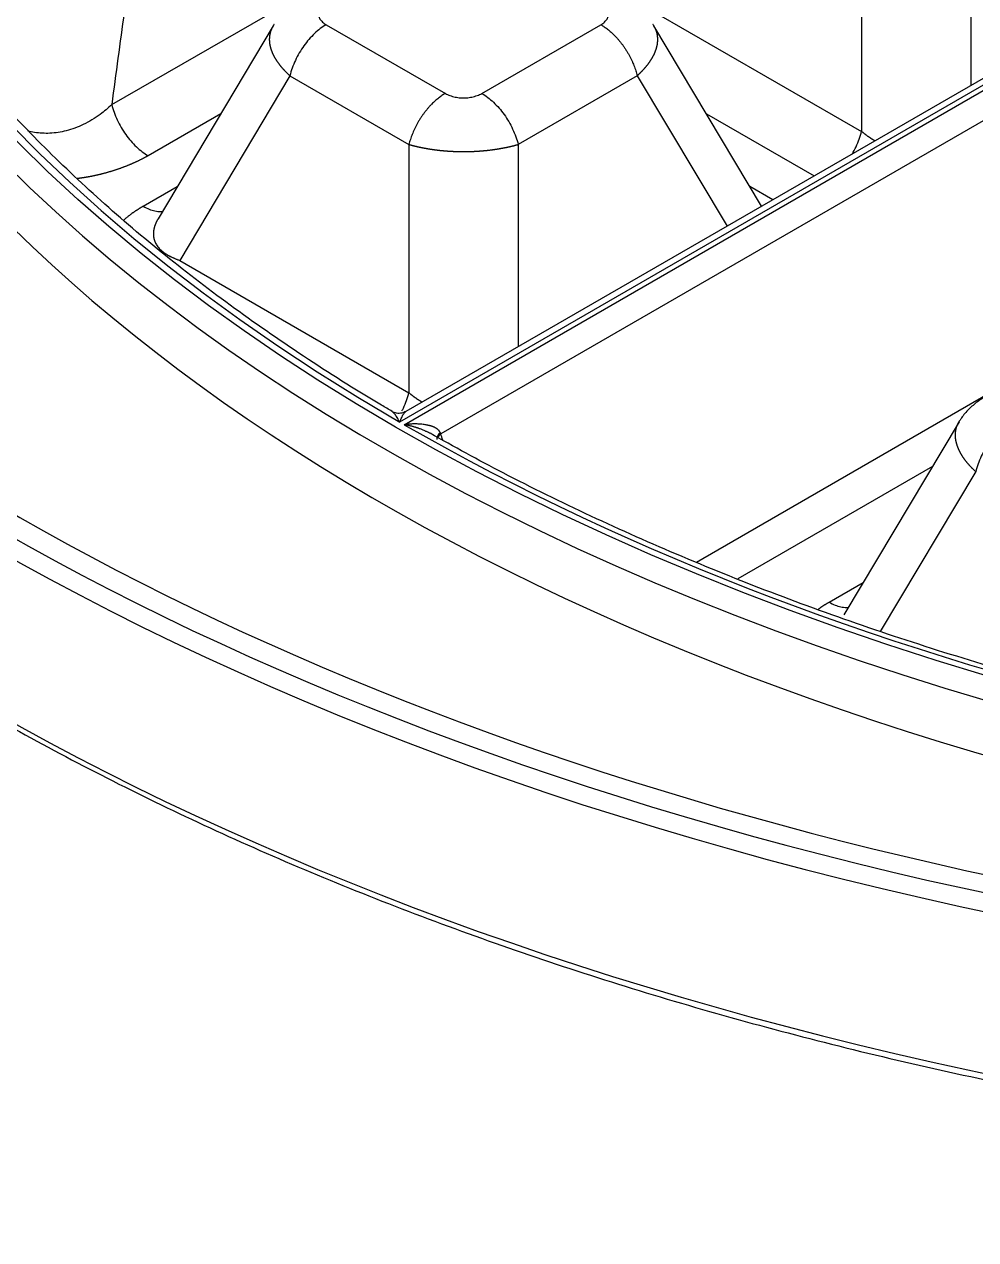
# Model space of a CAD drawing. Header units: millimetres. Extents: x -1286 to 291, y 5350 to 5880.
# Drawn here: x -838.74 to -803.65, y 5551.69 to 5596.53 of the extents above; entities that cross this region are included whole.
import ezdxf

# ---------------------------------------------------------------- set-up
doc = ezdxf.new("R2010")
doc.units = ezdxf.units.MM
doc.layers.add('粗实线层', color=7, linetype='Continuous', lineweight=35)

msp = doc.modelspace()

# ---------------------------------------------------------------- linework, layer by layer
at = {"layer": '粗实线层', "lineweight": 25}
for p, q in [((-767.335, 5615.085, 2078.952), (-824.895, 5581.853, 2078.952)), ((-824.723, 5581.754, 2078.952), (-767.164, 5614.986, 2078.952)), ((-767.666, 5615.149, 2078.952), (-824.67, 5582.238, 2078.952)), ((-766.639, 5614.174, 2078.952), (-823.376, 5581.417, 2078.952)), ((-766.639, 5603.987, 2078.952), (-813.946, 5576.674, 2078.952)), ((-807.854, 5601.735, 2078.952), (-807.854, 5592.577, 2078.952)), ((-803.823, 5601.735, 2078.952), (-803.822, 5594.274, 2078.952)), ((-835.516, 5593.562, 2078.952), (-828.768, 5597.459, 2078.952)), ((-816.309, 5597.459, 2078.952), (-807.854, 5592.577, 2078.952)), ((-829.562, 5596.466, 2078.952), (-833.805, 5589.351, 2078.952)), ((-827.603, 5596.512, 2078.952), (-823.21, 5593.976, 2078.952)), ((-821.866, 5593.976, 2078.952), (-817.474, 5596.512, 2078.952)), ((-811.548, 5589.814, 2078.952), (-815.515, 5596.466, 2078.952)), ((-828.946, 5594.63, 2078.952), (-833.009, 5587.817, 2078.952)), ((-828.946, 5594.63, 2078.952), (-824.554, 5592.094, 2078.952)), ((-816.13, 5594.63, 2078.952), (-820.523, 5592.094, 2078.952)), ((-816.13, 5594.63, 2078.952), (-812.82, 5589.079, 2078.952)), ((-831.494, 5593.226, 2078.952), (-834.173, 5591.679, 2078.952)), ((-813.582, 5593.226, 2078.952), (-809.61, 5590.932, 2078.952)), ((-824.554, 5592.094, 2078.952), (-824.554, 5582.935, 2078.952)), ((-820.523, 5592.094, 2078.952), (-820.523, 5584.632, 2078.952)), ((-834.353, 5589.813, 2078.952), (-833.097, 5590.539, 2078.952)), ((-811.136, 5590.052, 2078.952), (-811.98, 5590.539, 2078.952)), ((-833.009, 5587.817, 2078.952), (-824.554, 5582.935, 2078.952)), ((-804.263, 5581.86, 2078.952), (-808.507, 5574.744, 2078.952)), ((-805.246, 5580.211, 2078.952), (-812.426, 5576.066, 2078.952)), ((-803.647, 5580.023, 2078.952), (-807.166, 5574.123, 2078.952)), ((-809.054, 5575.207, 2078.952), (-807.798, 5575.933, 2078.952))]:
    msp.add_line(p, q, dxfattribs=at)
for centre, major_axis, ratio, start_param, end_param in [((-768.103, 5619.466, 2078.952), (101.531, 0), 0.57735, 5.605815, 8.437063), ((-763.839, 5617.004, 2078.952), (-86.224, 0), 0.57735, 5.499194, 7.067177), ((-768.103, 5619.466, 2078.952), (101.531, 0), 0.57735, 2.558511, 4.266019), ((-763.839, 5614.543, 2078.952), (-87.342, 0), 0.57735, 0, 2.002312), ((-763.839, 5616.499, 2078.952), (-87.216, 0), 0.57735, 0.222033, 2.916833), ((-768.103, 5619.077, 2078.952), (102.032, 0), 0.57735, 3.464059, 5.38976), ((-768.103, 5619.466, 2078.952), (-100.442, 0), 0.57735, 0.42009, 1.991239), ((-768.103, 5613.333, 2078.952), (-102.401, 0), 0.57735, 0.320214, 2.106465), ((-763.839, 5617.004, 2078.952), (-86.224, 0), 0.57735, 0.786805, 2.354788), ((-823.049, 5581.355, 2078.952), (-0.473, -0.169), 0.515286, 5.329526, 6.207996), ((-768.103, 5619.466, 2078.952), (101.531, 0), 0.57735, 4.266019, 5.147157)]:
    msp.add_ellipse(centre, major_axis=major_axis, ratio=ratio, start_param=start_param, end_param=end_param, dxfattribs=at)
msp.add_ellipse((-763.839, 5617.004, 2078.952), major_axis=(-86.564, 0), ratio=0.57735, dxfattribs=at)
for points, degree in [([(-834.087, 5603.546, 2078.952), (-834.253, 5602.474, 2078.952), (-834.581, 5600.305, 2078.952), (-835.057, 5596.982, 2078.952), (-835.365, 5594.711, 2078.952), (-835.516, 5593.562, 2078.952)], 3), ([(-827.603, 5597.288, 2078.952), (-827.655, 5597.258, 2078.952), (-827.747, 5597.192, 2078.952), (-827.842, 5597.08, 2078.952), (-827.891, 5596.961, 2078.952), (-827.891, 5596.839, 2078.952), (-827.843, 5596.72, 2078.952), (-827.747, 5596.608, 2078.952), (-827.655, 5596.543, 2078.952), (-827.603, 5596.512, 2078.952)], 3), ([(-817.474, 5596.512, 2078.952), (-817.421, 5596.543, 2078.952), (-817.33, 5596.608, 2078.952), (-817.234, 5596.72, 2078.952), (-817.186, 5596.839, 2078.952), (-817.186, 5596.961, 2078.952), (-817.234, 5597.08, 2078.952), (-817.33, 5597.192, 2078.952), (-817.421, 5597.258, 2078.952), (-817.474, 5597.288, 2078.952)], 3), ([(-823.21, 5593.976, 2078.952), (-823.157, 5593.946, 2078.952), (-823.044, 5593.893, 2078.952), (-822.85, 5593.838, 2078.952), (-822.644, 5593.81, 2078.952), (-822.433, 5593.81, 2078.952), (-822.226, 5593.838, 2078.952), (-822.033, 5593.893, 2078.952), (-821.919, 5593.946, 2078.952), (-821.866, 5593.976, 2078.952)], 3), ([(-823.376, 5581.417, 2078.952), (-823.378, 5581.424, 2078.952), (-823.384, 5581.437, 2078.952), (-823.391, 5581.45, 2078.952), (-823.394, 5581.456, 2078.952)], 3), ([(-823.304, 5581.185, 2078.952), (-823.328, 5581.263, 2078.952), (-823.352, 5581.34, 2078.952), (-823.376, 5581.417, 2078.952)], 3), ([(-809.456, 5574.945, 2078.952), (-809.272, 5575.082, 2078.952), (-809.054, 5575.207, 2078.952)], 2)]:
    msp.add_open_spline(points, degree=degree, dxfattribs=at)
for points, degree, knots in [([(-825.174, 5582.244, 2078.952), (-825.306, 5582.32, 2078.952), (-826.433, 5582.977, 2078.952), (-828.46, 5584.268, 2078.952), (-831.176, 5586.151, 2078.952), (-833.718, 5588.111, 2078.952), (-836.088, 5590.14, 2078.952), (-838.282, 5592.232, 2078.952), (-840.28, 5594.386, 2078.952), (-841.716, 5596.091, 2078.952), (-842.433, 5597.088, 2078.952), (-842.605, 5597.335, 2078.952)], 3, [0, 0, 0, 0, 0.017649, 0.151676, 0.285704, 0.419732, 0.553765, 0.687815, 0.821893, 0.956018, 1, 1, 1, 1]), ([(-829.523, 5596.524, 2078.952), (-829.526, 5596.52, 2078.952), (-829.531, 5596.513, 2078.952), (-829.539, 5596.501, 2078.952), (-829.548, 5596.488, 2078.952), (-829.556, 5596.475, 2078.952), (-829.564, 5596.462, 2078.952), (-829.572, 5596.448, 2078.952), (-829.58, 5596.435, 2078.952), (-829.588, 5596.421, 2078.952), (-829.595, 5596.408, 2078.952), (-829.602, 5596.394, 2078.952), (-829.609, 5596.38, 2078.952), (-829.616, 5596.366, 2078.952), (-829.622, 5596.352, 2078.952), (-829.628, 5596.338, 2078.952), (-829.634, 5596.323, 2078.952), (-829.64, 5596.309, 2078.952), (-829.645, 5596.295, 2078.952), (-829.651, 5596.28, 2078.952), (-829.655, 5596.265, 2078.952), (-829.66, 5596.251, 2078.952), (-829.665, 5596.236, 2078.952), (-829.669, 5596.221, 2078.952), (-829.673, 5596.206, 2078.952), (-829.677, 5596.191, 2078.952), (-829.68, 5596.176, 2078.952), (-829.683, 5596.161, 2078.952), (-829.686, 5596.146, 2078.952), (-829.689, 5596.131, 2078.952), (-829.692, 5596.115, 2078.952), (-829.694, 5596.1, 2078.952), (-829.696, 5596.084, 2078.952), (-829.697, 5596.069, 2078.952), (-829.699, 5596.053, 2078.952), (-829.7, 5596.038, 2078.952), (-829.701, 5596.022, 2078.952), (-829.702, 5596.006, 2078.952), (-829.702, 5595.99, 2078.952), (-829.703, 5595.974, 2078.952), (-829.703, 5595.958, 2078.952), (-829.702, 5595.942, 2078.952), (-829.702, 5595.926, 2078.952), (-829.701, 5595.91, 2078.952), (-829.7, 5595.894, 2078.952), (-829.699, 5595.878, 2078.952), (-829.697, 5595.862, 2078.952), (-829.696, 5595.845, 2078.952), (-829.694, 5595.829, 2078.952), (-829.691, 5595.813, 2078.952), (-829.689, 5595.796, 2078.952), (-829.686, 5595.78, 2078.952), (-829.683, 5595.763, 2078.952), (-829.68, 5595.747, 2078.952), (-829.677, 5595.73, 2078.952), (-829.673, 5595.714, 2078.952), (-829.669, 5595.697, 2078.952), (-829.665, 5595.68, 2078.952), (-829.66, 5595.664, 2078.952), (-829.655, 5595.647, 2078.952), (-829.65, 5595.63, 2078.952), (-829.645, 5595.614, 2078.952), (-829.64, 5595.597, 2078.952), (-829.634, 5595.58, 2078.952), (-829.628, 5595.563, 2078.952), (-829.622, 5595.546, 2078.952), (-829.616, 5595.53, 2078.952), (-829.609, 5595.513, 2078.952), (-829.602, 5595.496, 2078.952), (-829.595, 5595.479, 2078.952), (-829.588, 5595.462, 2078.952), (-829.58, 5595.445, 2078.952), (-829.572, 5595.428, 2078.952), (-829.564, 5595.411, 2078.952), (-829.556, 5595.394, 2078.952), (-829.547, 5595.378, 2078.952), (-829.539, 5595.361, 2078.952), (-829.53, 5595.344, 2078.952), (-829.521, 5595.327, 2078.952), (-829.511, 5595.31, 2078.952), (-829.502, 5595.293, 2078.952), (-829.492, 5595.276, 2078.952), (-829.482, 5595.259, 2078.952), (-829.471, 5595.242, 2078.952), (-829.461, 5595.225, 2078.952), (-829.45, 5595.208, 2078.952), (-829.439, 5595.192, 2078.952), (-829.428, 5595.175, 2078.952), (-829.416, 5595.158, 2078.952), (-829.405, 5595.141, 2078.952), (-829.393, 5595.124, 2078.952), (-829.381, 5595.107, 2078.952), (-829.369, 5595.09, 2078.952), (-829.356, 5595.074, 2078.952), (-829.344, 5595.057, 2078.952), (-829.331, 5595.04, 2078.952), (-829.318, 5595.023, 2078.952), (-829.304, 5595.007, 2078.952), (-829.291, 5594.99, 2078.952), (-829.277, 5594.973, 2078.952), (-829.263, 5594.957, 2078.952), (-829.249, 5594.94, 2078.952), (-829.235, 5594.923, 2078.952), (-829.221, 5594.907, 2078.952), (-829.206, 5594.89, 2078.952), (-829.191, 5594.874, 2078.952), (-829.176, 5594.857, 2078.952), (-829.161, 5594.841, 2078.952), (-829.145, 5594.824, 2078.952), (-829.13, 5594.808, 2078.952), (-829.114, 5594.791, 2078.952), (-829.098, 5594.775, 2078.952), (-829.082, 5594.759, 2078.952), (-829.066, 5594.742, 2078.952), (-829.049, 5594.726, 2078.952), (-829.032, 5594.71, 2078.952), (-829.016, 5594.694, 2078.952), (-828.998, 5594.678, 2078.952), (-828.981, 5594.662, 2078.952), (-828.964, 5594.646, 2078.952), (-828.952, 5594.635, 2078.952), (-828.946, 5594.63, 2078.952)], 3, [0, 0, 0, 0, 0.005999, 0.014421, 0.022846, 0.031272, 0.039701, 0.04813, 0.056562, 0.064995, 0.073429, 0.081865, 0.090302, 0.09874, 0.107179, 0.11562, 0.124061, 0.132503, 0.140947, 0.149391, 0.157836, 0.166282, 0.174729, 0.183177, 0.191626, 0.200076, 0.208526, 0.216978, 0.225431, 0.233884, 0.242338, 0.250793, 0.259249, 0.267705, 0.276161, 0.284618, 0.293075, 0.301533, 0.30999, 0.318448, 0.326905, 0.335363, 0.34382, 0.352277, 0.360734, 0.36919, 0.377646, 0.386101, 0.394555, 0.403009, 0.411462, 0.419914, 0.428366, 0.436816, 0.445266, 0.453715, 0.462163, 0.470611, 0.479057, 0.487503, 0.495948, 0.504391, 0.512834, 0.521276, 0.529717, 0.538157, 0.546595, 0.555032, 0.563468, 0.571902, 0.580335, 0.588766, 0.597195, 0.605622, 0.614048, 0.622471, 0.630892, 0.639311, 0.647728, 0.656143, 0.664555, 0.672966, 0.681376, 0.689784, 0.69819, 0.706595, 0.714999, 0.723401, 0.731803, 0.740203, 0.748602, 0.756999, 0.765396, 0.773791, 0.782186, 0.790579, 0.798971, 0.807362, 0.815751, 0.824139, 0.832526, 0.840911, 0.849295, 0.857678, 0.866059, 0.874439, 0.882817, 0.891195, 0.899571, 0.907946, 0.91632, 0.924693, 0.933065, 0.941436, 0.949806, 0.958175, 0.966542, 0.974909, 0.983274, 0.991638, 1, 1, 1, 1]), ([(-827.603, 5596.512, 2078.952), (-827.676, 5596.47, 2078.952), (-827.749, 5596.421, 2078.952), (-827.894, 5596.311, 2078.952), (-827.966, 5596.25, 2078.952), (-828.106, 5596.118, 2078.952), (-828.174, 5596.046, 2078.952), (-828.305, 5595.895, 2078.952), (-828.368, 5595.814, 2078.952), (-828.488, 5595.647, 2078.952), (-828.544, 5595.56, 2078.952), (-828.649, 5595.381, 2078.952), (-828.697, 5595.289, 2078.952), (-828.785, 5595.102, 2078.952), (-828.825, 5595.008, 2078.952), (-828.893, 5594.818, 2078.952), (-828.922, 5594.723, 2078.952), (-828.946, 5594.63, 2078.952)], 3, [0, 0, 0, 0, 0.125, 0.125, 0.25, 0.25, 0.375, 0.375, 0.5, 0.5, 0.625, 0.625, 0.75, 0.75, 0.875, 0.875, 1, 1, 1, 1]), ([(-816.13, 5594.63, 2078.952), (-816.125, 5594.635, 2078.952), (-816.113, 5594.646, 2078.952), (-816.095, 5594.662, 2078.952), (-816.078, 5594.678, 2078.952), (-816.061, 5594.694, 2078.952), (-816.044, 5594.71, 2078.952), (-816.028, 5594.726, 2078.952), (-816.011, 5594.742, 2078.952), (-815.995, 5594.759, 2078.952), (-815.979, 5594.775, 2078.952), (-815.963, 5594.791, 2078.952), (-815.947, 5594.808, 2078.952), (-815.931, 5594.824, 2078.952), (-815.916, 5594.841, 2078.952), (-815.901, 5594.857, 2078.952), (-815.886, 5594.874, 2078.952), (-815.871, 5594.89, 2078.952), (-815.856, 5594.907, 2078.952), (-815.842, 5594.923, 2078.952), (-815.827, 5594.94, 2078.952), (-815.813, 5594.957, 2078.952), (-815.799, 5594.973, 2078.952), (-815.786, 5594.99, 2078.952), (-815.772, 5595.007, 2078.952), (-815.759, 5595.023, 2078.952), (-815.746, 5595.04, 2078.952), (-815.733, 5595.057, 2078.952), (-815.72, 5595.074, 2078.952), (-815.708, 5595.091, 2078.952), (-815.696, 5595.107, 2078.952), (-815.684, 5595.124, 2078.952), (-815.672, 5595.141, 2078.952), (-815.66, 5595.158, 2078.952), (-815.649, 5595.175, 2078.952), (-815.638, 5595.192, 2078.952), (-815.627, 5595.209, 2078.952), (-815.616, 5595.225, 2078.952), (-815.605, 5595.242, 2078.952), (-815.595, 5595.259, 2078.952), (-815.585, 5595.276, 2078.952), (-815.575, 5595.293, 2078.952), (-815.565, 5595.31, 2078.952), (-815.556, 5595.327, 2078.952), (-815.547, 5595.344, 2078.952), (-815.538, 5595.361, 2078.952), (-815.529, 5595.378, 2078.952), (-815.521, 5595.395, 2078.952), (-815.512, 5595.412, 2078.952), (-815.504, 5595.429, 2078.952), (-815.497, 5595.445, 2078.952), (-815.489, 5595.462, 2078.952), (-815.482, 5595.479, 2078.952), (-815.475, 5595.496, 2078.952), (-815.468, 5595.513, 2078.952), (-815.461, 5595.53, 2078.952), (-815.455, 5595.547, 2078.952), (-815.449, 5595.563, 2078.952), (-815.443, 5595.58, 2078.952), (-815.437, 5595.597, 2078.952), (-815.431, 5595.614, 2078.952), (-815.426, 5595.631, 2078.952), (-815.421, 5595.647, 2078.952), (-815.417, 5595.664, 2078.952), (-815.412, 5595.681, 2078.952), (-815.408, 5595.697, 2078.952), (-815.404, 5595.714, 2078.952), (-815.4, 5595.73, 2078.952), (-815.397, 5595.747, 2078.952), (-815.393, 5595.764, 2078.952), (-815.39, 5595.78, 2078.952), (-815.388, 5595.796, 2078.952), (-815.385, 5595.813, 2078.952), (-815.383, 5595.829, 2078.952), (-815.381, 5595.846, 2078.952), (-815.379, 5595.862, 2078.952), (-815.378, 5595.878, 2078.952), (-815.377, 5595.894, 2078.952), (-815.376, 5595.91, 2078.952), (-815.375, 5595.927, 2078.952), (-815.374, 5595.943, 2078.952), (-815.374, 5595.959, 2078.952), (-815.374, 5595.975, 2078.952), (-815.374, 5595.99, 2078.952), (-815.375, 5596.006, 2078.952), (-815.376, 5596.022, 2078.952), (-815.377, 5596.038, 2078.952), (-815.378, 5596.054, 2078.952), (-815.379, 5596.069, 2078.952), (-815.381, 5596.085, 2078.952), (-815.383, 5596.1, 2078.952), (-815.385, 5596.116, 2078.952), (-815.388, 5596.131, 2078.952), (-815.391, 5596.146, 2078.952), (-815.394, 5596.161, 2078.952), (-815.397, 5596.177, 2078.952), (-815.4, 5596.192, 2078.952), (-815.404, 5596.207, 2078.952), (-815.408, 5596.222, 2078.952), (-815.412, 5596.236, 2078.952), (-815.417, 5596.251, 2078.952), (-815.421, 5596.266, 2078.952), (-815.426, 5596.28, 2078.952), (-815.432, 5596.295, 2078.952), (-815.437, 5596.309, 2078.952), (-815.443, 5596.324, 2078.952), (-815.449, 5596.338, 2078.952), (-815.455, 5596.352, 2078.952), (-815.461, 5596.366, 2078.952), (-815.468, 5596.38, 2078.952), (-815.475, 5596.394, 2078.952), (-815.482, 5596.408, 2078.952), (-815.489, 5596.421, 2078.952), (-815.497, 5596.435, 2078.952), (-815.505, 5596.449, 2078.952), (-815.513, 5596.462, 2078.952), (-815.521, 5596.475, 2078.952), (-815.529, 5596.488, 2078.952), (-815.538, 5596.502, 2078.952), (-815.546, 5596.513, 2078.952), (-815.551, 5596.521, 2078.952), (-815.553, 5596.524, 2078.952)], 3, [0, 0, 0, 0, 0.008369, 0.016738, 0.025109, 0.03348, 0.041852, 0.050226, 0.0586, 0.066975, 0.075351, 0.083727, 0.092105, 0.100484, 0.108863, 0.117244, 0.125626, 0.13401, 0.142395, 0.150781, 0.159168, 0.167556, 0.175946, 0.184336, 0.192728, 0.201121, 0.209515, 0.217909, 0.226305, 0.234702, 0.2431, 0.251499, 0.259899, 0.268301, 0.276703, 0.285107, 0.293513, 0.301919, 0.310328, 0.318738, 0.32715, 0.335564, 0.34398, 0.352399, 0.360819, 0.369242, 0.377667, 0.386093, 0.394522, 0.402952, 0.411384, 0.419817, 0.428251, 0.436687, 0.445124, 0.453563, 0.462002, 0.470443, 0.478884, 0.487327, 0.49577, 0.504215, 0.51266, 0.521106, 0.529553, 0.538001, 0.54645, 0.5549, 0.563351, 0.571803, 0.580256, 0.588709, 0.597164, 0.605619, 0.614075, 0.622531, 0.630988, 0.639445, 0.647902, 0.65636, 0.664817, 0.673275, 0.681733, 0.69019, 0.698648, 0.707105, 0.715562, 0.724018, 0.732474, 0.740929, 0.749384, 0.757838, 0.766291, 0.774744, 0.783195, 0.791646, 0.800096, 0.808545, 0.816993, 0.825441, 0.833888, 0.842333, 0.850778, 0.859222, 0.867665, 0.876107, 0.884548, 0.892988, 0.901427, 0.909864, 0.9183, 0.926734, 0.935167, 0.943598, 0.952028, 0.960455, 0.968881, 0.977304, 0.985726, 0.994145, 1, 1, 1, 1]), ([(-865.246, 5594.547, 2078.952), (-865.174, 5594.413, 2078.952), (-864.635, 5593.418, 2078.952), (-863.443, 5591.599, 2078.952), (-861.652, 5589.101, 2078.952), (-859.649, 5586.656, 2078.952), (-857.46, 5584.266, 2078.952), (-855.084, 5581.936, 2078.952), (-852.528, 5579.672, 2078.952), (-849.796, 5577.478, 2078.952), (-846.895, 5575.359, 2078.952), (-843.83, 5573.319, 2078.952), (-840.608, 5571.363, 2078.952), (-837.236, 5569.494, 2078.952), (-833.72, 5567.716, 2078.952), (-830.069, 5566.033, 2078.952), (-826.289, 5564.448, 2078.952), (-822.389, 5562.965, 2078.952), (-818.377, 5561.586, 2078.952), (-814.26, 5560.315, 2078.952), (-810.048, 5559.154, 2078.952), (-805.75, 5558.105, 2078.952), (-801.373, 5557.17, 2078.952), (-796.928, 5556.352, 2078.952), (-792.422, 5555.652, 2078.952), (-787.867, 5555.071, 2078.952), (-783.271, 5554.61, 2078.952), (-778.643, 5554.272, 2078.952), (-773.994, 5554.055, 2078.952), (-769.332, 5553.961, 2078.952), (-764.668, 5553.99, 2078.952), (-760.011, 5554.142, 2078.952), (-755.371, 5554.417, 2078.952), (-750.757, 5554.813, 2078.952), (-746.179, 5555.33, 2078.952), (-741.647, 5555.968, 2078.952), (-737.169, 5556.724, 2078.952), (-732.755, 5557.598, 2078.952), (-728.414, 5558.587, 2078.952), (-724.155, 5559.689, 2078.952), (-719.984, 5560.904, 2078.952), (-717.271, 5561.786, 2078.952), (-715.929, 5562.245, 2078.952)], 3, [0, 0, 0, 0, 0.003967, 0.029455, 0.054957, 0.080472, 0.105998, 0.131532, 0.157073, 0.182618, 0.208167, 0.233717, 0.259268, 0.284819, 0.310369, 0.335919, 0.361467, 0.387013, 0.412559, 0.438103, 0.463645, 0.489187, 0.514727, 0.540266, 0.565804, 0.591342, 0.616879, 0.642415, 0.667951, 0.693486, 0.719022, 0.744558, 0.770093, 0.79563, 0.821166, 0.846704, 0.872242, 0.897781, 0.923321, 0.948862, 0.974405, 1, 1, 1, 1]), ([(-821.866, 5593.976, 2078.952), (-821.793, 5593.934, 2078.952), (-821.72, 5593.885, 2078.952), (-821.575, 5593.775, 2078.952), (-821.503, 5593.714, 2078.952), (-821.363, 5593.582, 2078.952), (-821.295, 5593.51, 2078.952), (-821.164, 5593.359, 2078.952), (-821.101, 5593.279, 2078.952), (-820.981, 5593.111, 2078.952), (-820.925, 5593.024, 2078.952), (-820.82, 5592.845, 2078.952), (-820.772, 5592.753, 2078.952), (-820.684, 5592.566, 2078.952), (-820.644, 5592.472, 2078.952), (-820.576, 5592.282, 2078.952), (-820.547, 5592.188, 2078.952), (-820.523, 5592.094, 2078.952)], 3, [0, 0, 0, 0, 0.125, 0.125, 0.25, 0.25, 0.375, 0.375, 0.5, 0.5, 0.625, 0.625, 0.75, 0.75, 0.875, 0.875, 1, 1, 1, 1]), ([(-835.516, 5593.562, 2078.952), (-835.649, 5593.434, 2078.952), (-835.975, 5593.158, 2078.952), (-836.536, 5592.817, 2078.952), (-837.171, 5592.581, 2078.952), (-837.786, 5592.485, 2078.952), (-838.265, 5592.512, 2078.952), (-838.529, 5592.57, 2078.952), (-838.61, 5592.592, 2078.952)], 3, [0, 0, 0, 0, 0.164158, 0.376604, 0.570472, 0.749971, 0.921035, 1, 1, 1, 1]), ([(-835.516, 5593.562, 2078.952), (-835.493, 5593.468, 2078.952), (-835.463, 5593.373, 2078.952), (-835.395, 5593.184, 2078.952), (-835.355, 5593.089, 2078.952), (-835.268, 5592.903, 2078.952), (-835.219, 5592.811, 2078.952), (-835.114, 5592.632, 2078.952), (-835.058, 5592.545, 2078.952), (-834.938, 5592.377, 2078.952), (-834.875, 5592.297, 2078.952), (-834.744, 5592.145, 2078.952), (-834.676, 5592.074, 2078.952), (-834.536, 5591.942, 2078.952), (-834.464, 5591.881, 2078.952), (-834.319, 5591.771, 2078.952), (-834.246, 5591.722, 2078.952), (-834.173, 5591.679, 2078.952)], 3, [0, 0, 0, 0, 0.125, 0.125, 0.25, 0.25, 0.375, 0.375, 0.5, 0.5, 0.625, 0.625, 0.75, 0.75, 0.875, 0.875, 1, 1, 1, 1]), ([(-808.209, 5591.727, 2078.952), (-808.208, 5591.73, 2078.952), (-808.206, 5591.733, 2078.952), (-808.152, 5591.826, 2078.952), (-808.103, 5591.918, 2078.952), (-808.015, 5592.104, 2078.952), (-807.976, 5592.199, 2078.952), (-807.907, 5592.388, 2078.952), (-807.878, 5592.483, 2078.952), (-807.854, 5592.577, 2078.952)], 3, [0, 0, 0, 0, 0.011166, 0.011166, 0.340777, 0.340777, 0.670389, 0.670389, 1, 1, 1, 1]), ([(-807.854, 5592.577, 2078.952), (-807.848, 5592.572, 2078.952), (-807.836, 5592.562, 2078.952), (-807.818, 5592.546, 2078.952), (-807.8, 5592.531, 2078.952), (-807.782, 5592.516, 2078.952), (-807.763, 5592.502, 2078.952), (-807.745, 5592.487, 2078.952), (-807.726, 5592.473, 2078.952), (-807.708, 5592.458, 2078.952), (-807.689, 5592.444, 2078.952), (-807.67, 5592.43, 2078.952), (-807.651, 5592.416, 2078.952), (-807.632, 5592.403, 2078.952), (-807.613, 5592.389, 2078.952), (-807.593, 5592.376, 2078.952), (-807.574, 5592.363, 2078.952), (-807.555, 5592.35, 2078.952), (-807.535, 5592.337, 2078.952), (-807.515, 5592.324, 2078.952), (-807.496, 5592.312, 2078.952), (-807.476, 5592.299, 2078.952), (-807.456, 5592.287, 2078.952), (-807.436, 5592.275, 2078.952), (-807.416, 5592.263, 2078.952), (-807.396, 5592.251, 2078.952), (-807.377, 5592.241, 2078.952), (-807.365, 5592.234, 2078.952), (-807.36, 5592.231, 2078.952)], 3, [0, 0, 0, 0, 0.040234, 0.080345, 0.120333, 0.160198, 0.199941, 0.239563, 0.279065, 0.318447, 0.357709, 0.396854, 0.43588, 0.47479, 0.513583, 0.552261, 0.590823, 0.629272, 0.667607, 0.70583, 0.74394, 0.78194, 0.819829, 0.857608, 0.895278, 0.932841, 0.970296, 1, 1, 1, 1]), ([(-824.554, 5592.094, 2078.952), (-824.547, 5592.092, 2078.952), (-824.534, 5592.088, 2078.952), (-824.513, 5592.082, 2078.952), (-824.493, 5592.076, 2078.952), (-824.472, 5592.071, 2078.952), (-824.451, 5592.065, 2078.952), (-824.43, 5592.059, 2078.952), (-824.409, 5592.054, 2078.952), (-824.387, 5592.048, 2078.952), (-824.366, 5592.043, 2078.952), (-824.344, 5592.037, 2078.952), (-824.322, 5592.032, 2078.952), (-824.3, 5592.027, 2078.952), (-824.278, 5592.021, 2078.952), (-824.256, 5592.016, 2078.952), (-824.233, 5592.011, 2078.952), (-824.21, 5592.006, 2078.952), (-824.188, 5592.001, 2078.952), (-824.165, 5591.996, 2078.952), (-824.142, 5591.991, 2078.952), (-824.119, 5591.986, 2078.952), (-824.095, 5591.981, 2078.952), (-824.072, 5591.977, 2078.952), (-824.048, 5591.972, 2078.952), (-824.025, 5591.967, 2078.952), (-824.001, 5591.963, 2078.952), (-823.977, 5591.958, 2078.952), (-823.953, 5591.954, 2078.952), (-823.928, 5591.95, 2078.952), (-823.904, 5591.945, 2078.952), (-823.88, 5591.941, 2078.952), (-823.855, 5591.937, 2078.952), (-823.83, 5591.933, 2078.952), (-823.806, 5591.929, 2078.952), (-823.781, 5591.925, 2078.952), (-823.756, 5591.921, 2078.952), (-823.731, 5591.917, 2078.952), (-823.705, 5591.913, 2078.952), (-823.68, 5591.91, 2078.952), (-823.655, 5591.906, 2078.952), (-823.629, 5591.903, 2078.952), (-823.604, 5591.899, 2078.952), (-823.578, 5591.896, 2078.952), (-823.552, 5591.893, 2078.952), (-823.526, 5591.889, 2078.952), (-823.5, 5591.886, 2078.952), (-823.474, 5591.883, 2078.952), (-823.448, 5591.88, 2078.952), (-823.422, 5591.877, 2078.952), (-823.395, 5591.875, 2078.952), (-823.369, 5591.872, 2078.952), (-823.342, 5591.869, 2078.952), (-823.316, 5591.867, 2078.952), (-823.289, 5591.864, 2078.952), (-823.262, 5591.862, 2078.952), (-823.236, 5591.859, 2078.952), (-823.209, 5591.857, 2078.952), (-823.182, 5591.855, 2078.952), (-823.155, 5591.853, 2078.952), (-823.128, 5591.851, 2078.952), (-823.101, 5591.849, 2078.952), (-823.074, 5591.847, 2078.952), (-823.047, 5591.846, 2078.952), (-823.019, 5591.844, 2078.952), (-822.992, 5591.842, 2078.952), (-822.965, 5591.841, 2078.952), (-822.938, 5591.84, 2078.952), (-822.91, 5591.838, 2078.952), (-822.883, 5591.837, 2078.952), (-822.855, 5591.836, 2078.952), (-822.828, 5591.835, 2078.952), (-822.8, 5591.834, 2078.952), (-822.773, 5591.833, 2078.952), (-822.745, 5591.833, 2078.952), (-822.718, 5591.832, 2078.952), (-822.69, 5591.832, 2078.952), (-822.662, 5591.831, 2078.952), (-822.635, 5591.831, 2078.952), (-822.607, 5591.83, 2078.952), (-822.58, 5591.83, 2078.952), (-822.552, 5591.83, 2078.952), (-822.524, 5591.83, 2078.952), (-822.497, 5591.83, 2078.952), (-822.469, 5591.83, 2078.952), (-822.441, 5591.831, 2078.952), (-822.414, 5591.831, 2078.952), (-822.386, 5591.832, 2078.952), (-822.359, 5591.832, 2078.952), (-822.331, 5591.833, 2078.952), (-822.303, 5591.833, 2078.952), (-822.276, 5591.834, 2078.952), (-822.248, 5591.835, 2078.952), (-822.221, 5591.836, 2078.952), (-822.194, 5591.837, 2078.952), (-822.166, 5591.838, 2078.952), (-822.139, 5591.84, 2078.952), (-822.111, 5591.841, 2078.952), (-822.084, 5591.843, 2078.952), (-822.057, 5591.844, 2078.952), (-822.03, 5591.846, 2078.952), (-822.003, 5591.847, 2078.952), (-821.975, 5591.849, 2078.952), (-821.948, 5591.851, 2078.952), (-821.921, 5591.853, 2078.952), (-821.894, 5591.855, 2078.952), (-821.867, 5591.857, 2078.952), (-821.841, 5591.86, 2078.952), (-821.814, 5591.862, 2078.952), (-821.787, 5591.864, 2078.952), (-821.761, 5591.867, 2078.952), (-821.734, 5591.869, 2078.952), (-821.708, 5591.872, 2078.952), (-821.681, 5591.875, 2078.952), (-821.655, 5591.877, 2078.952), (-821.629, 5591.88, 2078.952), (-821.602, 5591.883, 2078.952), (-821.576, 5591.886, 2078.952), (-821.55, 5591.889, 2078.952), (-821.524, 5591.893, 2078.952), (-821.499, 5591.896, 2078.952), (-821.473, 5591.899, 2078.952), (-821.447, 5591.903, 2078.952), (-821.422, 5591.906, 2078.952), (-821.396, 5591.91, 2078.952), (-821.371, 5591.913, 2078.952), (-821.346, 5591.917, 2078.952), (-821.321, 5591.921, 2078.952), (-821.296, 5591.925, 2078.952), (-821.271, 5591.929, 2078.952), (-821.246, 5591.933, 2078.952), (-821.221, 5591.937, 2078.952), (-821.197, 5591.941, 2078.952), (-821.172, 5591.945, 2078.952), (-821.148, 5591.95, 2078.952), (-821.124, 5591.954, 2078.952), (-821.1, 5591.958, 2078.952), (-821.076, 5591.963, 2078.952), (-821.052, 5591.967, 2078.952), (-821.028, 5591.972, 2078.952), (-821.005, 5591.977, 2078.952), (-820.981, 5591.981, 2078.952), (-820.958, 5591.986, 2078.952), (-820.935, 5591.991, 2078.952), (-820.912, 5591.996, 2078.952), (-820.889, 5592.001, 2078.952), (-820.866, 5592.006, 2078.952), (-820.844, 5592.011, 2078.952), (-820.821, 5592.016, 2078.952), (-820.799, 5592.022, 2078.952), (-820.777, 5592.027, 2078.952), (-820.755, 5592.032, 2078.952), (-820.733, 5592.037, 2078.952), (-820.711, 5592.043, 2078.952), (-820.689, 5592.048, 2078.952), (-820.668, 5592.054, 2078.952), (-820.647, 5592.059, 2078.952), (-820.626, 5592.065, 2078.952), (-820.605, 5592.071, 2078.952), (-820.584, 5592.076, 2078.952), (-820.563, 5592.082, 2078.952), (-820.543, 5592.088, 2078.952), (-820.529, 5592.092, 2078.952), (-820.523, 5592.094, 2078.952)], 3, [0, 0, 0, 0, 0.006177, 0.012354, 0.018532, 0.024711, 0.030891, 0.037071, 0.043252, 0.049434, 0.055616, 0.061799, 0.067982, 0.074166, 0.080351, 0.086537, 0.092724, 0.098912, 0.105101, 0.11129, 0.117481, 0.123672, 0.129864, 0.136058, 0.142251, 0.148446, 0.154641, 0.160838, 0.167034, 0.173232, 0.179431, 0.18563, 0.19183, 0.198031, 0.204233, 0.210436, 0.21664, 0.222845, 0.229051, 0.235259, 0.241468, 0.247678, 0.25389, 0.260103, 0.266319, 0.272535, 0.278754, 0.284973, 0.291194, 0.297416, 0.30364, 0.309864, 0.31609, 0.322316, 0.328543, 0.334772, 0.341001, 0.347231, 0.353461, 0.359693, 0.365925, 0.372158, 0.378391, 0.384625, 0.39086, 0.397095, 0.403332, 0.409568, 0.415806, 0.422044, 0.428283, 0.434523, 0.440763, 0.447004, 0.453245, 0.459486, 0.465728, 0.47197, 0.478212, 0.484455, 0.490697, 0.49694, 0.503183, 0.509425, 0.515668, 0.52191, 0.528152, 0.534393, 0.540634, 0.546875, 0.553116, 0.559355, 0.565595, 0.571833, 0.578071, 0.584309, 0.590546, 0.596782, 0.603018, 0.609253, 0.615487, 0.621721, 0.627954, 0.634187, 0.640418, 0.64665, 0.65288, 0.659109, 0.665338, 0.671565, 0.677791, 0.684017, 0.690241, 0.696464, 0.702686, 0.708906, 0.715125, 0.721342, 0.727558, 0.733772, 0.739985, 0.746196, 0.752405, 0.758614, 0.764821, 0.771027, 0.777231, 0.783435, 0.789638, 0.79584, 0.802041, 0.808241, 0.81444, 0.820639, 0.826837, 0.833033, 0.839229, 0.845424, 0.851618, 0.857812, 0.864004, 0.870196, 0.876386, 0.882575, 0.888763, 0.894951, 0.901137, 0.907322, 0.913506, 0.91969, 0.925872, 0.932054, 0.938235, 0.944415, 0.950595, 0.956774, 0.962951, 0.969128, 0.975305, 0.98148, 0.987654, 0.993828, 1, 1, 1, 1]), ([(-834.173, 5591.679, 2078.952), (-834.421, 5591.536, 2078.952), (-834.707, 5591.408, 2078.952), (-834.983, 5591.285, 2078.952), (-835.282, 5591.182, 2078.952), (-835.572, 5591.082, 2078.952), (-835.871, 5591.005, 2078.952), (-836.166, 5590.93, 2078.952), (-836.452, 5590.882, 2078.952), (-836.618, 5590.854, 2078.952), (-836.786, 5590.833, 2078.952)], 2, [0, 0, 0, 0.217853, 0.217853, 0.435706, 0.435706, 0.653559, 0.653559, 0.871412, 0.871412, 1, 1, 1]), ([(-834.353, 5589.814, 2078.952), (-834.362, 5589.808, 2078.952), (-834.379, 5589.798, 2078.952), (-834.405, 5589.783, 2078.952), (-834.429, 5589.769, 2078.952), (-834.453, 5589.754, 2078.952), (-834.476, 5589.74, 2078.952), (-834.498, 5589.726, 2078.952), (-834.52, 5589.713, 2078.952), (-834.541, 5589.699, 2078.952), (-834.561, 5589.687, 2078.952), (-834.58, 5589.674, 2078.952), (-834.599, 5589.662, 2078.952), (-834.617, 5589.65, 2078.952), (-834.634, 5589.638, 2078.952), (-834.65, 5589.627, 2078.952), (-834.666, 5589.616, 2078.952), (-834.682, 5589.605, 2078.952), (-834.696, 5589.595, 2078.952), (-834.71, 5589.585, 2078.952), (-834.724, 5589.576, 2078.952), (-834.755, 5589.554, 2078.952), (-834.808, 5589.515, 2078.952), (-834.886, 5589.456, 2078.952), (-834.975, 5589.385, 2078.952), (-835.036, 5589.331, 2078.952), (-835.069, 5589.301, 2078.952), (-835.071, 5589.3, 2078.952)], 3, [0, 0, 0, 0, 0.032457, 0.064141, 0.095052, 0.125189, 0.154551, 0.183138, 0.21095, 0.237986, 0.264246, 0.289728, 0.314434, 0.338362, 0.361513, 0.383886, 0.405481, 0.426298, 0.446337, 0.465597, 0.484078, 0.50178, 0.595292, 0.708056, 0.840108, 0.991479, 1, 1, 1, 1]), ([(-834.353, 5589.813, 2078.952), (-834.28, 5589.771, 2078.952), (-834.206, 5589.735, 2078.952), (-834.061, 5589.678, 2078.952), (-833.99, 5589.656, 2078.952), (-833.85, 5589.627, 2078.952), (-833.782, 5589.62, 2078.952), (-833.685, 5589.62, 2078.952), (-833.655, 5589.622, 2078.952), (-833.625, 5589.625, 2078.952)], 3, [0, 0, 0, 0, 0.287925, 0.287925, 0.57585, 0.57585, 0.863775, 0.863775, 1, 1, 1, 1]), ([(-833.808, 5589.346, 2078.952), (-833.81, 5589.343, 2078.952), (-833.815, 5589.335, 2078.952), (-833.822, 5589.323, 2078.952), (-833.83, 5589.308, 2078.952), (-833.838, 5589.294, 2078.952), (-833.846, 5589.28, 2078.952), (-833.853, 5589.266, 2078.952), (-833.86, 5589.252, 2078.952), (-833.867, 5589.238, 2078.952), (-833.874, 5589.224, 2078.952), (-833.88, 5589.21, 2078.952), (-833.887, 5589.196, 2078.952), (-833.893, 5589.182, 2078.952), (-833.899, 5589.168, 2078.952), (-833.904, 5589.154, 2078.952), (-833.91, 5589.14, 2078.952), (-833.915, 5589.126, 2078.952), (-833.92, 5589.113, 2078.952), (-833.925, 5589.099, 2078.952), (-833.93, 5589.085, 2078.952), (-833.934, 5589.071, 2078.952), (-833.938, 5589.058, 2078.952), (-833.942, 5589.044, 2078.952), (-833.946, 5589.031, 2078.952), (-833.95, 5589.017, 2078.952), (-833.953, 5589.004, 2078.952), (-833.956, 5588.99, 2078.952), (-833.959, 5588.977, 2078.952), (-833.962, 5588.963, 2078.952), (-833.965, 5588.95, 2078.952), (-833.967, 5588.937, 2078.952), (-833.969, 5588.924, 2078.952), (-833.971, 5588.911, 2078.952), (-833.973, 5588.898, 2078.952), (-833.974, 5588.884, 2078.952), (-833.976, 5588.871, 2078.952), (-833.977, 5588.859, 2078.952), (-833.977, 5588.846, 2078.952), (-833.978, 5588.833, 2078.952), (-833.979, 5588.82, 2078.952), (-833.979, 5588.807, 2078.952), (-833.979, 5588.775, 2078.952), (-833.977, 5588.723, 2078.952), (-833.967, 5588.652, 2078.952), (-833.95, 5588.583, 2078.952), (-833.926, 5588.515, 2078.952), (-833.896, 5588.449, 2078.952), (-833.86, 5588.384, 2078.952), (-833.816, 5588.321, 2078.952), (-833.766, 5588.259, 2078.952), (-833.723, 5588.214, 2078.952), (-833.691, 5588.184, 2078.952), (-833.673, 5588.168, 2078.952), (-833.653, 5588.151, 2078.952), (-833.633, 5588.135, 2078.952), (-833.611, 5588.118, 2078.952), (-833.589, 5588.102, 2078.952), (-833.565, 5588.085, 2078.952), (-833.54, 5588.068, 2078.952), (-833.514, 5588.052, 2078.952), (-833.487, 5588.035, 2078.952), (-833.458, 5588.018, 2078.952), (-833.428, 5588.001, 2078.952), (-833.397, 5587.984, 2078.952), (-833.365, 5587.967, 2078.952), (-833.331, 5587.951, 2078.952), (-833.296, 5587.934, 2078.952), (-833.259, 5587.917, 2078.952), (-833.221, 5587.9, 2078.952), (-833.182, 5587.883, 2078.952), (-833.141, 5587.866, 2078.952), (-833.098, 5587.85, 2078.952), (-833.055, 5587.833, 2078.952), (-833.025, 5587.822, 2078.952), (-833.009, 5587.817, 2078.952)], 3, [0, 0, 0, 0, 0.004763, 0.012015, 0.019249, 0.026468, 0.03367, 0.040856, 0.048027, 0.055183, 0.062323, 0.069449, 0.07656, 0.083656, 0.090738, 0.097806, 0.10486, 0.111901, 0.118929, 0.125943, 0.132945, 0.139934, 0.14691, 0.153875, 0.160828, 0.167769, 0.174698, 0.181617, 0.188525, 0.195422, 0.202309, 0.209185, 0.216052, 0.222909, 0.229757, 0.236595, 0.243425, 0.250246, 0.257059, 0.263864, 0.270661, 0.27745, 0.284232, 0.322869, 0.361725, 0.400842, 0.440264, 0.480035, 0.520194, 0.560781, 0.601837, 0.643398, 0.655217, 0.667363, 0.679836, 0.692639, 0.705773, 0.719239, 0.733039, 0.747174, 0.761644, 0.776452, 0.791598, 0.807083, 0.822907, 0.839073, 0.855579, 0.872428, 0.88962, 0.907155, 0.925034, 0.943257, 0.961826, 0.98074, 1, 1, 1, 1]), ([(-824.81, 5582.267, 2078.952), (-824.792, 5582.301, 2078.952), (-824.775, 5582.335, 2078.952), (-824.715, 5582.462, 2078.952), (-824.676, 5582.557, 2078.952), (-824.607, 5582.746, 2078.952), (-824.578, 5582.841, 2078.952), (-824.554, 5582.935, 2078.952)], 3, [0, 0, 0, 0, 0.155494, 0.155494, 0.577747, 0.577747, 1, 1, 1, 1]), ([(-824.554, 5582.935, 2078.952), (-824.548, 5582.93, 2078.952), (-824.536, 5582.92, 2078.952), (-824.518, 5582.904, 2078.952), (-824.5, 5582.889, 2078.952), (-824.481, 5582.874, 2078.952), (-824.463, 5582.859, 2078.952), (-824.444, 5582.845, 2078.952), (-824.426, 5582.83, 2078.952), (-824.407, 5582.816, 2078.952), (-824.388, 5582.802, 2078.952), (-824.369, 5582.788, 2078.952), (-824.35, 5582.774, 2078.952), (-824.331, 5582.76, 2078.952), (-824.311, 5582.746, 2078.952), (-824.292, 5582.733, 2078.952), (-824.273, 5582.72, 2078.952), (-824.253, 5582.707, 2078.952), (-824.234, 5582.694, 2078.952), (-824.214, 5582.681, 2078.952), (-824.194, 5582.668, 2078.952), (-824.174, 5582.656, 2078.952), (-824.154, 5582.644, 2078.952), (-824.134, 5582.632, 2078.952), (-824.114, 5582.62, 2078.952), (-824.094, 5582.608, 2078.952), (-824.076, 5582.598, 2078.952), (-824.065, 5582.591, 2078.952), (-824.06, 5582.589, 2078.952)], 3, [0, 0, 0, 0, 0.040475, 0.080822, 0.121042, 0.161135, 0.201102, 0.240945, 0.280663, 0.320257, 0.359728, 0.399076, 0.438303, 0.477408, 0.516393, 0.555259, 0.594005, 0.632633, 0.671144, 0.709538, 0.747815, 0.785978, 0.824025, 0.861959, 0.89978, 0.937489, 0.975086, 1, 1, 1, 1]), ([(-803.291, 5582.792, 2078.952), (-803.409, 5582.724, 2078.952), (-803.638, 5582.572, 2078.952), (-803.943, 5582.288, 2078.952), (-804.139, 5582.066, 2078.952), (-804.211, 5581.936, 2078.952), (-804.216, 5581.925, 2078.952)], 3, [0, 0, 0, 0, 0.310333, 0.634059, 0.969203, 1, 1, 1, 1]), ([(-824.671, 5582.244, 2078.952), (-824.717, 5582.214, 2078.952), (-824.822, 5582.168, 2078.952), (-825.009, 5582.167, 2078.952), (-825.124, 5582.21, 2078.952), (-825.178, 5582.242, 2078.952)], 3, [0, 0, 0, 0, 0.293004, 0.660563, 1, 1, 1, 1]), ([(-824.895, 5581.853, 2078.952), (-824.912, 5581.887, 2078.952), (-824.945, 5581.948, 2078.952), (-824.991, 5582.025, 2078.952), (-825.032, 5582.088, 2078.952), (-825.07, 5582.139, 2078.952), (-825.104, 5582.18, 2078.952), (-825.135, 5582.211, 2078.952), (-825.158, 5582.229, 2078.952), (-825.17, 5582.237, 2078.952), (-825.174, 5582.24, 2078.952)], 3, [0, 0, 0, 0, 0.133429, 0.266859, 0.400288, 0.533718, 0.667147, 0.800576, 0.934006, 1, 1, 1, 1]), ([(-824.895, 5581.853, 2078.952), (-824.881, 5581.887, 2078.952), (-824.855, 5581.949, 2078.952), (-824.819, 5582.026, 2078.952), (-824.786, 5582.088, 2078.952), (-824.757, 5582.139, 2078.952), (-824.73, 5582.178, 2078.952), (-824.706, 5582.207, 2078.952), (-824.686, 5582.227, 2078.952), (-824.672, 5582.237, 2078.952), (-824.666, 5582.24, 2078.952), (-824.665, 5582.241, 2078.952)], 3, [0, 0, 0, 0, 0.122483, 0.244966, 0.367449, 0.489931, 0.612414, 0.734897, 0.85738, 0.979863, 1, 1, 1, 1]), ([(-823.394, 5581.456, 2078.952), (-823.395, 5581.46, 2078.952), (-823.399, 5581.466, 2078.952), (-823.404, 5581.476, 2078.952), (-823.409, 5581.484, 2078.952), (-823.413, 5581.493, 2078.952), (-823.418, 5581.501, 2078.952), (-823.423, 5581.508, 2078.952), (-823.427, 5581.514, 2078.952), (-823.432, 5581.52, 2078.952), (-823.436, 5581.526, 2078.952), (-823.44, 5581.531, 2078.952), (-823.443, 5581.536, 2078.952), (-823.449, 5581.542, 2078.952), (-823.458, 5581.551, 2078.952), (-823.471, 5581.563, 2078.952), (-823.487, 5581.577, 2078.952), (-823.505, 5581.592, 2078.952), (-823.528, 5581.607, 2078.952), (-823.548, 5581.62, 2078.952), (-823.564, 5581.63, 2078.952), (-823.575, 5581.636, 2078.952), (-823.586, 5581.642, 2078.952), (-823.598, 5581.648, 2078.952), (-823.609, 5581.654, 2078.952), (-823.621, 5581.66, 2078.952), (-823.633, 5581.665, 2078.952), (-823.645, 5581.671, 2078.952), (-823.658, 5581.676, 2078.952), (-823.67, 5581.681, 2078.952), (-823.682, 5581.685, 2078.952), (-823.695, 5581.69, 2078.952), (-823.708, 5581.694, 2078.952), (-823.721, 5581.698, 2078.952), (-823.734, 5581.702, 2078.952), (-823.747, 5581.706, 2078.952), (-823.76, 5581.71, 2078.952), (-823.773, 5581.713, 2078.952), (-823.786, 5581.716, 2078.952), (-823.802, 5581.72, 2078.952), (-823.826, 5581.727, 2078.952), (-823.866, 5581.736, 2078.952), (-823.922, 5581.748, 2078.952), (-823.994, 5581.76, 2078.952), (-824.084, 5581.771, 2078.952), (-824.171, 5581.777, 2078.952), (-824.248, 5581.781, 2078.952), (-824.309, 5581.782, 2078.952), (-824.367, 5581.781, 2078.952), (-824.424, 5581.78, 2078.952), (-824.479, 5581.777, 2078.952), (-824.532, 5581.774, 2078.952), (-824.583, 5581.77, 2078.952), (-824.632, 5581.765, 2078.952), (-824.678, 5581.76, 2078.952), (-824.709, 5581.756, 2078.952), (-824.723, 5581.754, 2078.952)], 3, [0, 0, 0, 0, 0.008735, 0.017035, 0.024903, 0.032341, 0.039347, 0.045923, 0.052067, 0.057778, 0.063054, 0.067895, 0.072298, 0.076263, 0.087592, 0.101212, 0.117142, 0.135403, 0.15602, 0.179025, 0.188502, 0.198001, 0.207521, 0.217063, 0.226626, 0.236211, 0.245817, 0.255445, 0.265095, 0.274767, 0.28446, 0.294175, 0.30391, 0.313666, 0.323443, 0.33324, 0.343058, 0.352895, 0.362753, 0.369923, 0.387844, 0.416594, 0.456287, 0.507053, 0.568998, 0.642188, 0.68426, 0.724989, 0.764344, 0.802302, 0.838843, 0.873951, 0.907619, 0.939848, 0.970641, 1, 1, 1, 1]), ([(-823.78, 5581.435, 2078.952), (-823.784, 5581.437, 2078.952), (-823.816, 5581.455, 2078.952), (-823.879, 5581.488, 2078.952), (-823.973, 5581.533, 2078.952), (-824.078, 5581.577, 2078.952), (-824.16, 5581.607, 2078.952), (-824.215, 5581.626, 2078.952), (-824.241, 5581.635, 2078.952), (-824.269, 5581.644, 2078.952), (-824.299, 5581.654, 2078.952), (-824.332, 5581.663, 2078.952), (-824.367, 5581.673, 2078.952), (-824.403, 5581.684, 2078.952), (-824.443, 5581.694, 2078.952), (-824.484, 5581.704, 2078.952), (-824.528, 5581.715, 2078.952), (-824.573, 5581.725, 2078.952), (-824.621, 5581.735, 2078.952), (-824.672, 5581.745, 2078.952), (-824.706, 5581.751, 2078.952), (-824.723, 5581.754, 2078.952)], 3, [0, 0, 0, 0, 0.014219, 0.108256, 0.21161, 0.324372, 0.446614, 0.471585, 0.49879, 0.528231, 0.559909, 0.593826, 0.629981, 0.668377, 0.709015, 0.751897, 0.797022, 0.844394, 0.894013, 0.945881, 1, 1, 1, 1]), ([(-803.647, 5580.023, 2078.952), (-803.653, 5580.029, 2078.952), (-803.665, 5580.039, 2078.952), (-803.683, 5580.056, 2078.952), (-803.7, 5580.072, 2078.952), (-803.717, 5580.088, 2078.952), (-803.734, 5580.105, 2078.952), (-803.751, 5580.121, 2078.952), (-803.767, 5580.137, 2078.952), (-803.784, 5580.154, 2078.952), (-803.8, 5580.17, 2078.952), (-803.816, 5580.187, 2078.952), (-803.832, 5580.204, 2078.952), (-803.847, 5580.22, 2078.952), (-803.863, 5580.237, 2078.952), (-803.878, 5580.254, 2078.952), (-803.893, 5580.271, 2078.952), (-803.908, 5580.288, 2078.952), (-803.922, 5580.304, 2078.952), (-803.937, 5580.321, 2078.952), (-803.951, 5580.338, 2078.952), (-803.965, 5580.355, 2078.952), (-803.979, 5580.372, 2078.952), (-803.992, 5580.389, 2078.952), (-804.006, 5580.406, 2078.952), (-804.019, 5580.423, 2078.952), (-804.032, 5580.44, 2078.952), (-804.044, 5580.457, 2078.952), (-804.057, 5580.474, 2078.952), (-804.069, 5580.492, 2078.952), (-804.081, 5580.509, 2078.952), (-804.093, 5580.526, 2078.952), (-804.105, 5580.543, 2078.952), (-804.116, 5580.56, 2078.952), (-804.127, 5580.577, 2078.952), (-804.138, 5580.595, 2078.952), (-804.149, 5580.612, 2078.952), (-804.16, 5580.629, 2078.952), (-804.17, 5580.646, 2078.952), (-804.18, 5580.663, 2078.952), (-804.19, 5580.681, 2078.952), (-804.2, 5580.698, 2078.952), (-804.209, 5580.715, 2078.952), (-804.218, 5580.732, 2078.952), (-804.227, 5580.749, 2078.952), (-804.236, 5580.767, 2078.952), (-804.244, 5580.784, 2078.952), (-804.253, 5580.801, 2078.952), (-804.261, 5580.818, 2078.952), (-804.269, 5580.835, 2078.952), (-804.276, 5580.852, 2078.952), (-804.284, 5580.869, 2078.952), (-804.291, 5580.886, 2078.952), (-804.298, 5580.903, 2078.952), (-804.304, 5580.92, 2078.952), (-804.311, 5580.937, 2078.952), (-804.317, 5580.954, 2078.952), (-804.323, 5580.971, 2078.952), (-804.329, 5580.988, 2078.952), (-804.334, 5581.005, 2078.952), (-804.339, 5581.022, 2078.952), (-804.344, 5581.039, 2078.952), (-804.349, 5581.056, 2078.952), (-804.354, 5581.072, 2078.952), (-804.358, 5581.089, 2078.952), (-804.362, 5581.106, 2078.952), (-804.366, 5581.123, 2078.952), (-804.37, 5581.139, 2078.952), (-804.373, 5581.156, 2078.952), (-804.376, 5581.172, 2078.952), (-804.379, 5581.189, 2078.952), (-804.382, 5581.205, 2078.952), (-804.384, 5581.222, 2078.952), (-804.386, 5581.238, 2078.952), (-804.388, 5581.254, 2078.952), (-804.39, 5581.27, 2078.952), (-804.391, 5581.287, 2078.952), (-804.393, 5581.303, 2078.952), (-804.394, 5581.319, 2078.952), (-804.394, 5581.335, 2078.952), (-804.395, 5581.351, 2078.952), (-804.395, 5581.367, 2078.952), (-804.395, 5581.383, 2078.952), (-804.395, 5581.398, 2078.952), (-804.394, 5581.414, 2078.952), (-804.394, 5581.43, 2078.952), (-804.393, 5581.445, 2078.952), (-804.391, 5581.461, 2078.952), (-804.39, 5581.476, 2078.952), (-804.388, 5581.492, 2078.952), (-804.386, 5581.507, 2078.952), (-804.384, 5581.522, 2078.952), (-804.382, 5581.537, 2078.952), (-804.379, 5581.552, 2078.952), (-804.376, 5581.567, 2078.952), (-804.373, 5581.582, 2078.952), (-804.37, 5581.597, 2078.952), (-804.366, 5581.612, 2078.952), (-804.362, 5581.627, 2078.952), (-804.358, 5581.641, 2078.952), (-804.354, 5581.656, 2078.952), (-804.35, 5581.67, 2078.952), (-804.345, 5581.685, 2078.952), (-804.34, 5581.699, 2078.952), (-804.334, 5581.713, 2078.952), (-804.329, 5581.727, 2078.952), (-804.323, 5581.741, 2078.952), (-804.317, 5581.755, 2078.952), (-804.311, 5581.769, 2078.952), (-804.305, 5581.782, 2078.952), (-804.298, 5581.796, 2078.952), (-804.291, 5581.81, 2078.952), (-804.284, 5581.823, 2078.952), (-804.277, 5581.836, 2078.952), (-804.27, 5581.848, 2078.952), (-804.266, 5581.855, 2078.952), (-804.264, 5581.858, 2078.952)], 3, [0, 0, 0, 0, 0.008831, 0.01766, 0.026489, 0.035316, 0.044142, 0.052968, 0.061791, 0.070614, 0.079436, 0.088257, 0.097077, 0.105895, 0.114713, 0.12353, 0.132346, 0.14116, 0.149974, 0.158787, 0.167599, 0.17641, 0.185221, 0.19403, 0.202838, 0.211646, 0.220453, 0.229259, 0.238065, 0.246869, 0.255673, 0.264476, 0.273278, 0.28208, 0.290881, 0.299681, 0.308481, 0.31728, 0.326078, 0.334876, 0.343673, 0.35247, 0.361266, 0.370061, 0.378856, 0.387651, 0.396445, 0.405238, 0.414031, 0.422824, 0.431616, 0.440408, 0.449199, 0.45799, 0.46678, 0.475571, 0.484361, 0.49315, 0.501939, 0.510728, 0.519517, 0.528306, 0.537094, 0.545882, 0.55467, 0.563457, 0.572245, 0.581032, 0.589819, 0.598606, 0.607393, 0.61618, 0.624967, 0.633753, 0.64254, 0.651327, 0.660113, 0.6689, 0.677686, 0.686473, 0.69526, 0.704046, 0.712833, 0.72162, 0.730407, 0.739194, 0.747982, 0.756769, 0.765557, 0.774345, 0.783133, 0.791921, 0.80071, 0.809498, 0.818288, 0.827077, 0.835867, 0.844657, 0.853447, 0.862238, 0.871029, 0.87982, 0.888612, 0.897404, 0.906197, 0.91499, 0.923784, 0.932578, 0.941373, 0.950168, 0.958963, 0.96776, 0.976556, 0.985354, 0.994152, 1, 1, 1, 1]), ([(-804.264, 5581.858, 2078.952), (-804.263, 5581.86, 2078.952), (-804.259, 5581.866, 2078.952), (-804.253, 5581.876, 2078.952), (-804.245, 5581.889, 2078.952), (-804.236, 5581.902, 2078.952), (-804.228, 5581.914, 2078.952), (-804.222, 5581.922, 2078.952), (-804.22, 5581.926, 2078.952)], 3, [0, 0, 0, 0, 0.064016, 0.25493, 0.445859, 0.636801, 0.827758, 1, 1, 1, 1]), ([(-802.304, 5581.906, 2078.952), (-802.377, 5581.864, 2078.952), (-802.45, 5581.815, 2078.952), (-802.595, 5581.705, 2078.952), (-802.667, 5581.644, 2078.952), (-802.807, 5581.511, 2078.952), (-802.875, 5581.44, 2078.952), (-803.006, 5581.288, 2078.952), (-803.069, 5581.208, 2078.952), (-803.189, 5581.041, 2078.952), (-803.245, 5580.954, 2078.952), (-803.35, 5580.774, 2078.952), (-803.399, 5580.682, 2078.952), (-803.486, 5580.496, 2078.952), (-803.526, 5580.401, 2078.952), (-803.594, 5580.212, 2078.952), (-803.624, 5580.117, 2078.952), (-803.648, 5580.023, 2078.952)], 3, [0, 0, 0, 0, 0.125, 0.125, 0.25, 0.25, 0.375, 0.375, 0.5, 0.5, 0.625, 0.625, 0.75, 0.75, 0.875, 0.875, 1, 1, 1, 1]), ([(-703.9, 5581.44, 2078.952), (-704.196, 5581.27, 2078.952), (-705.508, 5580.532, 2078.952), (-707.929, 5579.277, 2078.952), (-711.221, 5577.723, 2078.952), (-714.647, 5576.266, 2078.952), (-718.194, 5574.907, 2078.952), (-721.856, 5573.652, 2078.952), (-725.622, 5572.503, 2078.952), (-729.483, 5571.463, 2078.952), (-733.429, 5570.535, 2078.952), (-737.452, 5569.721, 2078.952), (-741.54, 5569.023, 2078.952), (-745.683, 5568.443, 2078.952), (-749.872, 5567.982, 2078.952), (-754.096, 5567.642, 2078.952), (-758.344, 5567.424, 2078.952), (-762.606, 5567.327, 2078.952), (-766.871, 5567.353, 2078.952), (-771.128, 5567.501, 2078.952), (-775.367, 5567.771, 2078.952), (-779.578, 5568.162, 2078.952), (-783.749, 5568.673, 2078.952), (-787.871, 5569.303, 2078.952), (-791.933, 5570.05, 2078.952), (-795.925, 5570.913, 2078.952), (-799.836, 5571.889, 2078.952), (-803.659, 5572.975, 2078.952), (-807.382, 5574.169, 2078.952), (-810.996, 5575.468, 2078.952), (-814.494, 5576.869, 2078.952), (-817.864, 5578.367, 2078.952), (-820.966, 5579.891, 2078.952), (-822.895, 5580.94, 2078.952), (-823.775, 5581.442, 2078.952)], 3, [0, 0, 0, 0, 0.009445, 0.041511, 0.073581, 0.105654, 0.137729, 0.169808, 0.201889, 0.233973, 0.26606, 0.29815, 0.330241, 0.362335, 0.39443, 0.426527, 0.458624, 0.490723, 0.522821, 0.554919, 0.587017, 0.619114, 0.65121, 0.683304, 0.715396, 0.747486, 0.779573, 0.811658, 0.843739, 0.875817, 0.907891, 0.939962, 0.972029, 1, 1, 1, 1]), ([(-809.054, 5575.207, 2078.952), (-808.981, 5575.165, 2078.952), (-808.908, 5575.129, 2078.952), (-808.763, 5575.071, 2078.952), (-808.691, 5575.05, 2078.952), (-808.551, 5575.021, 2078.952), (-808.483, 5575.013, 2078.952), (-808.386, 5575.014, 2078.952), (-808.356, 5575.015, 2078.952), (-808.326, 5575.019, 2078.952)], 3, [0, 0, 0, 0, 0.287925, 0.287925, 0.57585, 0.57585, 0.863775, 0.863775, 1, 1, 1, 1])]:
    msp.add_open_spline(points, degree=degree, knots=knots, dxfattribs=at)
for points, weights in [([(-817.474, 5596.512, 2078.952), (-816.846, 5596.15, 2078.952), (-816.335, 5595.433, 2078.952), (-816.13, 5594.63, 2078.952)], [1.10246344043, 0.965844453474, 0.965845519864, 1.1024666396]), ([(-823.21, 5593.976, 2078.952), (-823.838, 5593.614, 2078.952), (-824.35, 5592.897, 2078.952), (-824.554, 5592.094, 2078.952)], [1.10246344043, 0.965844453474, 0.965845519864, 1.1024666396]), ([(-823.376, 5581.417, 2078.952), (-823.426, 5581.376, 2078.952), (-823.464, 5581.331, 2078.952), (-823.488, 5581.284, 2078.952)], [1.17339415888, 1.10576795259, 1.05792313834, 1.02985971611])]:
    msp.add_rational_spline(points, weights, degree=3, dxfattribs=at)

doc.saveas('drawing.dxf')
